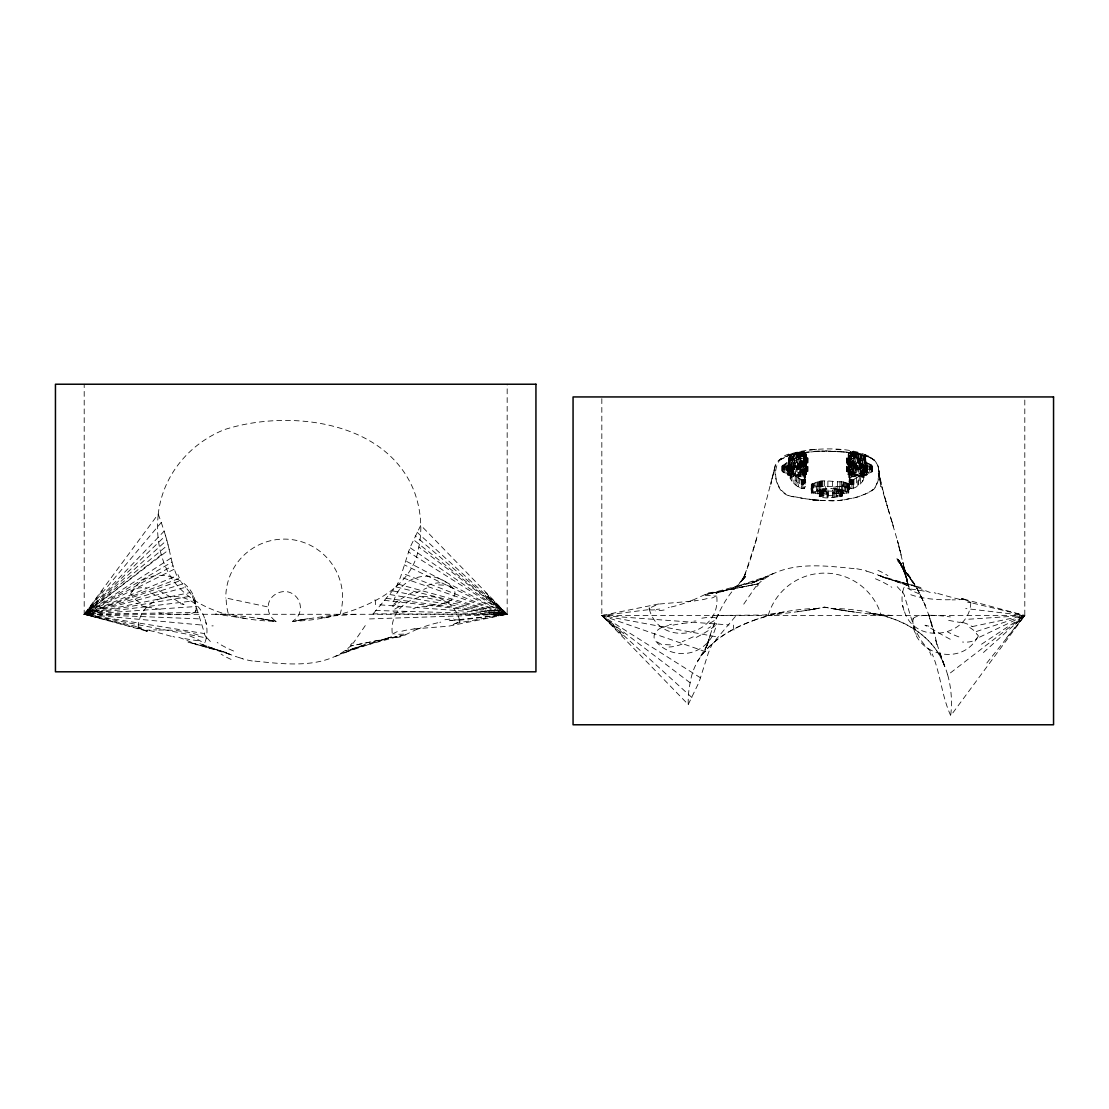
<?xml version="1.0" encoding="UTF-8"?>
<svg xmlns="http://www.w3.org/2000/svg" width="1109" height="1109" viewBox="0 0 1109 1109"><rect width="100%" height="100%" fill="white"/><g stroke="black" fill="none" stroke-linecap="round" stroke-linejoin="round"><path stroke-width="0.75" stroke-dasharray="5 3.75" d="M805.231 481.861C808.336 474.153 792.769 475.567 790.176 478.27C793.489 485.7 808.946 496.153 805.231 479.407M849.244 481.861C846.985 495.557 862.677 484.328 864.396 477.951C860.764 476.038 846.389 474.042 849.244 481.861L849.244 479.435M849.244 473.543L849.189 467.776M196.002 610.99C198.497 575.807 148.758 561.695 131.943 591.776M912.998 618.794C910.503 653.963 960.242 668.075 977.057 638.008M788.444 465.808L792.325 461.233L800.934 458.738L804.191 459.791L806.298 465.558L799.478 467.554L789.289 466.57L788.444 465.808L788.457 458.461M146.568 631.049L84.201 614.289L161.318 554.763A99.547 95.901 0 0 0 164.215 563.469C180.725 607.954 233.292 620.25 276.127 621.387A16.704 16.081 0 0 1 268.253 606.997C267.948 594.535 284.056 587.063 293.649 594.549C300.234 598.999 302.41 608.591 298.349 615.426C296.588 620.402 286.15 623.286 299.499 620.125M805.148 473.127L805.231 472.046M819.149 490.428C816.46 502.543 835.853 496.444 842.299 496.028L842.313 481.75L848.524 483.746L848.856 492.853L825.706 494.184L811.178 492.701L820.785 490.857L848.524 491.578M138.181 627.292C139.582 592.22 193.756 584.415 204.458 617.976M970.819 602.478C969.418 637.564 915.244 645.355 904.542 611.808M141.827 629.247L84.201 614.289L158.24 514.077A109.652 105.632 0 0 1 161.179 498.925A105.41 101.543 0 0 1 169.802 477.646A109.167 105.161 0 0 1 213.982 434.465A107.226 103.289 0 0 1 224.337 429.64C288.271 409.055 385.821 420.242 414.031 490.927A112.189 108.072 0 0 1 420.561 520.883L420.768 525.25A101.501 97.772 0 0 1 418.855 546.959L417.649 552.864A64.017 61.66 0 0 1 411.176 568.765C399.115 589.031 377.504 601.092 356.003 609.118M601.827 398.644L601.827 615.495L688.232 704.52A101.501 97.772 0 0 1 690.145 682.825L691.351 676.92A64.017 61.66 0 0 1 697.824 661.006C716.414 631.118 752.526 618.711 785.227 611.794L763.962 615.01L712.81 615.495M805.134 473.169L804.427 477.438L804.413 455.549L805.453 455.147L805.356 478.977M867.266 474.555L847.941 474.347L857.091 475.525L866.808 474.943L867.266 467.651M846.444 470.798C883.901 464.047 877.108 479.407 846.444 470.798L846.444 458.35M775.191 465.572L770.783 484.342L774.817 467.568C775.718 460.332 783.425 456.423 789.941 455.411A51.042 13.696 0 0 1 801.53 452.874L818.969 451.183L843.297 451.89A56.933 15.29 0 0 1 852.946 453.096L868.402 456.756L852.849 452.999A56.975 15.29 0 0 0 839.638 451.474L825.456 450.906M205.29 641.57C208.09 633.308 207.272 624.298 203.931 616.299M903.71 588.2C900.91 596.476 901.728 605.486 905.069 613.471M805.467 466.653L805.231 473.474M755.118 543.715L756.823 537.671M414.114 628.872L448.188 626.238L507.173 614.289L420.768 525.25L409.956 547.638L400.557 577.068L396.911 585.524L371.626 615.661M754.203 546.876L750.058 560.544M708.901 639.657L708.138 642.166L710.398 634.93L706.447 646.935C713.198 624.312 721.515 601.217 738.622 584.207L733.756 589.683L745.622 576.805L739.343 582.987M688.232 704.52L699.044 682.146L708.443 652.702L712.089 644.26L737.374 614.109M748.935 564.01L743.446 578.122L745.511 573.464M787.224 474.638L806.534 474.347L797.385 475.525L787.667 474.943L787.238 467.596M706.877 645.688L708.304 642.028L704.825 650.262L707.805 643.234M848.537 460.207C852.863 457.767 862.067 458.766 865.588 464.505C865.394 469.717 842.41 470.05 849.841 460.817L849.841 452.125L848.219 454.302L848.135 474.583M744.791 575.141L755.742 541.566L774.817 467.568C774.817 481.167 778.629 496.582 795.527 496.887A58.749 15.776 0 0 0 806.534 498.967L818.733 500.256L806.742 498.953A58.666 15.748 0 0 1 795.943 496.874C772.044 497.095 767.068 455.688 792.658 453.345C817.25 445.638 900.342 442.921 874.53 488.584A87.223 23.414 0 0 1 869.165 492.438L856.439 497.497L839.056 500.422A31.551 8.47 0 0 1 834.01 500.755L818.262 500.478A50.82 13.641 0 0 1 812.758 499.993L815.559 500.131M705.338 649.042L707.015 645.452M743.695 577.401L742.184 580.589L744.555 575.654L741.089 581.282L745.705 576.167L740.133 582.17M716.067 618.822L718.618 613.596L718.216 614.331M707.611 644.274L697.824 661.006C710.051 640.85 731.483 628.734 752.997 620.666M800.656 458.752L800.656 451.751L791.854 454.759L788.596 458.128L788.693 466.224M863.634 471.436L864.147 470.576M365.263 625.615L353.119 643.345M743.737 604.155L755.881 586.439M807.879 471.2C775.648 463.257 772.308 478.838 807.879 471.2L807.948 458.072M863.37 471.796L862.552 473.002L862.539 481.375M819.149 496.305L824.902 495.487L842.299 496.028M102.596 590.515L84.201 614.289L138.736 627.07M789.303 456.95L789.289 466.57M986.83 662.988L1024.799 615.495L1024.799 398.644M1006.459 637.994L1024.799 615.495L962.432 598.735M875.029 487.489C879.742 478.949 881.807 462.744 870.787 457.975M158.24 514.077L161.249 522.464L84.201 614.289L207.272 638.091L211.777 643.095M741.089 581.282L745.886 575.543L742.254 579.855M351.498 645.175C325.478 670.155 285.11 664.125 252.353 660.881M757.502 584.609C783.509 559.629 823.89 565.659 856.647 568.889M93.406 604.322L84.201 614.289L204.597 633.599L194.311 600.759L84.201 614.289L84.201 384.227M161.249 522.464L164.16 531.169L84.201 614.289L201.367 625.005M93.475 604.959L84.201 614.289L199.703 618.877M164.16 531.169L165.532 535.633L84.201 614.289L507.173 614.289L507.173 384.227M768.301 615.495L798.064 611.655M93.558 605.597L84.201 614.289L198.04 612.418M1015.442 624.187L1024.799 615.495L970.694 602.644M165.532 535.633L166.849 540.18L84.201 614.289L196.335 606.484M983.461 652.494L1024.799 615.495L965.703 608.536M862.539 473.03L858.449 476.385L858.477 485.09M779.142 460.679C788.277 453.623 800.74 453.221 811.733 451.64M811.746 493.089C809.501 484.481 814.283 477.549 812.523 491.98M93.683 606.221L84.201 614.289L192.065 595.99L194.283 600.718M166.849 540.18L168.055 544.796L84.201 614.289L190.013 592.636L192.065 595.99M859.239 475.803L859.239 484.508M168.055 544.796L169.178 549.496L84.201 614.289L185.674 587.257L190.013 592.636M853.556 488.196L853.556 479.559L857.784 476.925L857.784 485.645M807.075 471.824L806.964 457.823C797.995 458.738 780.403 459.791 783.231 472.24M842.091 496.305L842.078 490.067M395.816 604.017C389.287 610.823 393.972 600.731 395.469 596.101C400.515 584.984 411.924 576.943 424.179 576.32C435.643 575.321 447.481 580.645 454.233 589.974C456.936 595.089 451.876 600.149 447.537 602.187M713.184 625.767C719.713 618.961 715.028 629.039 713.531 633.669C708.485 644.8 697.076 652.841 684.821 653.464C673.357 654.449 661.519 649.125 654.767 639.81C652.064 634.695 657.124 629.635 661.463 627.597M981.507 644.246L1024.799 615.495L601.827 615.495L623.424 636.386M169.178 549.496L171.063 558.021L84.201 614.289L182.68 583.986L185.674 587.257M806.34 459.875L806.728 471.99M171.063 558.021L172.006 561.986L84.201 614.289L179.991 580.756L182.68 583.986M780.251 459.708L787.515 456.187M172.006 561.986L172.99 565.742L84.201 614.289L178.48 578.662L179.991 580.756M405.007 634.986L416.263 629.607M705.088 594.549L692.737 600.163M792.824 460.956L792.824 454.233L792.325 461.233M790.26 455.549L792.824 454.233M853.944 479.365L853.972 488.002M174.085 569.277L84.201 614.289L176.775 575.779L172.99 565.742M415.764 592.968L426.715 588.075M693.236 636.816L682.285 641.709M979.566 637.162L1024.799 615.495L950.76 715.707C941.68 696.008 940.557 673.828 932.225 653.991M805.883 460.124L798.66 462.55L798.466 476.731M773.528 573.298L750.225 583.93L768.232 575.931L715.957 593.343L763.63 578.981L708.956 593.731L758.237 583.819L703.841 594.826M804.912 455.369L805.079 477.549M335.472 656.473L364.32 644.786L340.768 653.853L393.043 636.441L345.37 650.789L400.044 636.039M659.619 604.003L694.886 600.898M792.658 453.345L787.473 455.328M789.151 466.473L803.401 462.148M792.727 475.511L792.727 466.778L805.536 462.786M815.073 608.98L824.181 607.136L831.639 608.481M804.413 455.549L801.849 456.451M796.442 452.805L794.557 453.47L794.557 460.193M802.999 463.701L803.055 475.137M842.258 481.736C832.374 482.845 807.851 474.541 813.729 493.477M790.856 464.796L798.591 462.578M790.98 464.754L790.869 479.629M814.061 609.146L824.708 607.122L833.469 608.813M976.322 631.534L1024.799 615.495L947.682 675.021A99.547 95.901 0 0 0 944.785 666.315L939.268 651.732L945.02 667.521L935.608 640.087L937.105 645.133C930.839 614.386 918.502 584.762 897.846 560.863L914.093 584.318L896.945 558.742L907.952 575.71L902.074 566.061M791.438 464.602L788.818 465.447L788.735 475.165M803.415 461.067L803.484 472.711M797.385 465.461L797.385 475.525M793.836 467.693L803.318 465.586M798.757 469.176L798.646 457.338L801.641 456.52M788.735 465.475L786.905 466.002L786.794 472.864M799.672 462.259L799.741 473.016M800.92 456.728L800.961 467.43M786.836 466.016L786.17 472.781M787.404 465.863L787.515 474.874M800.157 456.936L800.407 475.387M793.6 466.542L793.656 475.539M784.035 472.42L784.035 466.723L786.17 466.196M792.727 466.778L791.535 467.097L791.549 458.863L793.947 458.488M795.541 475.567L795.5 458.128L798.646 457.338M796.345 457.92L796.47 475.553M791.479 467.111L789.164 467.679L789.164 475.22M795.5 458.128L794.751 458.308L794.751 467.638M784.936 466.501L784.992 472.586M326.004 617.547L337.524 614.913M789.109 467.693L788.319 467.859M818.387 608.356L814.269 608.481A197.083 189.847 0 0 0 752.942 620.555M972.094 626.613L1024.799 615.495L968.67 619.224M439.816 622.329L440.786 622.135M669.184 607.455L668.214 607.649M405.159 634.944L350.763 645.965L401.888 635.679M691.961 697.575L601.827 615.495L660.812 603.546M707.112 594.105L758.237 583.819M792.977 458.669L792.949 476.745M295.174 620.901L297.17 620.541M339.659 614.372L340.103 614.289A58.417 58.417 0 0 0 292.416 539.681A58.417 58.417 0 0 0 225.792 598.056M821.935 489L831.57 488.625M455.064 623.466L507.173 614.289L485.576 592.705M298.792 620.25L302.327 619.64M300.192 620L331.425 615.384M303.034 619.515L310.326 618.295M814.824 609.021L811.913 609.506M813.798 609.188L807.394 610.241M810.527 609.728L802.126 611.059M806.742 610.338L798.757 611.558M846.611 486.518L847.428 486.394L847.428 493.311M792.076 458.793L791.937 481.375M801.46 611.156L797.385 611.752M844.157 499.854L854.568 497.802L864.701 494.351A86.668 23.261 0 0 0 874.973 487.475M833.843 497.359L833.774 492.23L839.624 491.661M449.27 620.735L451.016 620.527M659.73 609.035L656.251 609.423M459.126 620.278L507.173 614.289L485.534 594.077M623.674 633.669L601.827 615.495L649.874 609.506M712.117 593.246L712.962 593.163M396.828 636.538L396.093 636.608M450.226 620.624L507.173 614.289L417.039 532.209M805.702 461.815L804.704 461.898L804.746 477.438M438.596 584.914L447.412 585.302L453.512 588.893M451.141 620.513L452.749 620.361M670.404 644.856L661.588 644.468L655.613 641.03M844.088 493.782C839.873 484.744 850.118 483.524 846.181 493.547M791.466 458.863L790.176 458.974L790.176 478.27M834.994 492.174L834.994 497.303M842.188 500.228L839.014 500.533A31.607 8.484 0 0 1 832.942 500.866L812.758 499.993M333.005 615.911L355.726 614.289M871.064 464.823L859.115 459.625L847.512 457.892L847.401 471.824M814.685 451.224L822.462 451.086M818.969 451.183L800.864 452.735A51.194 13.738 0 0 0 789.261 455.286M845.46 486.643L845.502 493.644M369.463 618.933L507.173 614.289L485.423 595.436M817.361 493.921L817.305 486.31L843.991 486.671M832.79 492.244L833.774 492.23M820.535 496.777L820.535 491.245L832.429 492.244L832.429 497.4M828.229 492.23L828.229 497.428M821.88 450.933L839.915 451.613L858.768 454.149M819.399 486.407L819.315 496.499M844.739 486.671L844.795 493.727M372.887 613.859L507.173 614.289L415.196 535.855M820.771 486.421L821.034 495.709M837.794 486.588L837.697 497.054M862.927 467.249L862.927 458.89L864.77 459.015M831.847 488.639L839.458 489.111M830.946 608.328C874.363 609.229 927.942 621.151 944.771 666.315C933.307 634.792 900.231 616.299 868.111 613.319L891.899 615.495L881.114 615.495L854.374 612.043M375.355 610.477L507.173 614.289L413.394 539.639M848.773 461.912L849.813 461.996L849.73 477.438M818.026 486.366L818.123 493.99M841.024 449.741L834.578 449.256L840.095 449.672M864.244 458.987L864.299 466.889M690.172 682.825L601.827 615.495L729.057 624.935M379.943 604.849L507.173 614.289L418.828 546.959M816.279 500.062L818.733 500.256M827.023 492.146L827.023 497.387M811.94 485.506L817.305 486.31M827.591 492.202L827.619 497.414M823.197 491.647L823.197 497.068M862.4 467.346L862.927 458.89M384.171 600.302L507.173 614.289L409.956 547.638M860.681 467.651L851.213 465.628L851.158 477.092M822.157 491.523L822.157 496.971M232.031 614.83L258.328 618.365M386.168 598.292L507.173 614.289L408.362 551.866M855.191 612.154L850.256 611.461M853.542 611.918L846.999 610.976M948.666 620.361L959.562 622.385M160.334 609.409L149.438 607.399M849.439 611.336L843.727 610.491M862.345 458.821L860.584 458.53M846.195 610.865L840.872 610.047M843.311 610.421L838.071 609.59M257.052 618.157L262.126 618.961M258.757 618.42L264.94 619.432M840.47 609.978L835.895 609.229M837.517 609.506L833.718 608.855M262.542 619.03L267.934 619.945M835.618 609.188L831.75 608.494M389.897 594.549L507.173 614.289L405.492 560.807M245.075 618.351L215.534 614.109L228.482 614.289A58.916 58.916 0 0 1 226.139 598.056L268.184 606.997M265.328 619.501L270.998 620.472M268.309 620.014L273.41 620.901M271.802 620.624L276.127 621.387L274.977 621.179M700.638 677.904L601.827 615.495L717.44 636.982M821.131 491.356L821.27 496.874M853.819 458.752L853.819 451.959L862.15 454.593L862.15 461.233M839.763 495.487C835.659 485.298 845.82 489.166 841.911 495.792M866.184 467.804L865.394 467.638M393.154 590.958L507.173 614.289L404.314 564.869M861.748 475.511L861.693 466.737L864.881 467.513L864.881 475.276M868.305 472.781C864.091 463.382 873.906 465.087 870.44 472.42M856.328 467.61L856.3 457.49L859.738 458.336L859.738 467.638M858.921 458.156L858.921 467.651M396.093 586.938L507.173 614.289L401.888 573.062M854.221 467.499L854.221 456.95L856.3 457.49M855.801 457.365L855.885 473.058M857.368 457.754L857.382 469.19M858.033 457.934L858.006 475.553M854.54 476.773L854.734 462.328L868.278 466.224M856.647 462.869L856.647 473.086M848.967 462.883L861.693 466.737M851.227 462.273L865.325 466.473M854.221 456.95L849.605 455.466L849.605 466.653M867.113 465.905L867.155 474.763M920.914 587.562L882.209 577.165L918.155 587.105L877.316 574.933L909.685 586.273L871.993 572.868M188.086 642.208L226.79 652.619L190.845 642.666L231.684 654.837L199.315 643.511L237.007 656.916M397.701 584.013L507.173 614.289L400.557 577.068M866.406 465.711L866.406 475.054M866.586 571.135L871.646 572.743M242.414 658.649L237.354 657.041M859.932 464.768L859.877 475.553M856.98 465.433L857.091 475.525M854.734 462.328L849.854 460.762M601.827 615.495L708.443 652.702M850.922 455.938L851.074 473.751M936.024 593.343L934.277 592.705M172.976 636.441L174.723 637.079M868.86 456.201L862.594 453.803M811.414 492.978L811.4 484.439M870.343 457.643L875.944 461.136L870.343 457.643A49.988 13.419 0 0 0 853.445 453.359A50.737 13.613 0 0 1 870.967 457.948M798.799 487.059C794.294 471.311 805.231 479.823 800.92 488.196M848.135 459.985L847.747 471.99M865.907 466.085L865.921 458.183L862.677 454.884L862.622 461.524M799.644 478.644L799.7 487.586M795.999 485.09L795.999 476.121L798.757 478.09M798.12 477.674L798.12 486.629M796.692 476.676L796.692 485.645M792.408 473.404L796.04 476.163M870.967 464.754L870.842 472.337M871.119 464.865L871.244 472.24M897.223 586.689L901.728 591.679M806.34 474.583L806.285 454.246L804.677 452.001L804.635 460.817M909.311 576.68L900.3 564.883L914.301 583.791L909.311 576.68L918.1 590.293L925.308 605.445L918.1 590.293L913.151 582.641M930.52 651.122C914.093 636.774 911.099 615.731 904.403 596.171M905.485 571.634L899.524 562.402L902.989 567.572L906.94 578.926L900.938 563.303L908.313 584.013L904.916 573.201L898.706 559.199L905.291 573.866L898.484 559.629L905.776 573.034L897.957 559.449L903.35 568.543L900.48 563.511L902.989 567.572L909.352 589.073L902.906 562.443L907.647 584.291L904.389 568.335M872.658 466.653L872.367 471.81M649.25 609.091C660.299 649.611 723.553 635.637 716.428 594.091M459.75 620.693C448.701 580.173 385.447 594.133 392.572 635.693M913.636 626.516L914.204 628.29M915.604 632.754L916.131 634.431M902.574 605.556L903.128 607.33M205.872 622.44L206.426 624.228M192.869 595.339L193.396 597.016M194.796 601.494L195.364 603.268M887.796 508.269L897.957 542.246L901.298 555.443L897.347 540.61L905.207 571.773M892.288 522.561L883.235 492.895L887.741 507.589L878.273 473.335L882.459 489.194L878.453 469.315L880.879 486.56L877.995 465.281M892.149 522.089L894.298 529.714M848.995 466.667L849.175 467.707M849.342 473.377L849.549 474.361M872.603 466.376L872.589 471.561M872.104 465.655L872.173 471.935M871.924 467.069L871.924 472.046M871.854 465.433L871.854 470.493M871.577 465.198L871.619 472.143M869.997 464.13L869.997 470.077M869.484 466.515L869.484 472.586M868.929 463.52L868.929 469.911M867.585 462.813L867.682 472.864M866.808 467.152L866.808 474.943M866.614 467.859L866.614 474.999M866.268 462.19L866.184 475.096M865.907 466.709L865.907 474.125M865.782 458.904L865.741 475.165M865.588 457.504L865.533 466.404M865.172 456.894L865.311 475.22M864.992 461.635L864.965 473.058M864.715 456.381L864.77 466.737M864.327 469.689L864.313 478.27M864.147 455.882L864.147 462.689M864.216 465.045L864.202 477.452M863.842 469.121L863.98 477.3M863.564 467.208L863.606 479.629M863.454 455.355L863.398 477.05M863.079 468.622L863.079 476.967M862.774 464.574L862.719 476.898M862.386 460.665L862.345 476.828M861.943 476.787C863.398 465.614 859.752 464.047 861.111 476.731M861.651 454.343L861.527 476.745M861.111 454.094L861.028 467.541M860.82 466.515L860.82 475.539M860.681 460.096L860.556 483.427M860.529 453.858L860.529 467.596M860.127 458.433L860.127 467.61M859.919 453.623L859.919 460.193M859.018 459.597L858.934 475.567M858.616 453.165L858.616 459.708M857.895 452.943L857.895 459.473M856.994 452.68L856.994 459.209M856.495 452.541L856.495 459.084M856.356 477.937L856.356 486.629M855.968 452.403L855.968 458.987M856.009 466.404L856.009 476.731M855.483 452.292L855.483 458.904M855.344 463.437L855.302 475.456M855.191 466.224L855.191 476.745M854.97 452.181L854.997 467.554M854.415 452.07L854.415 458.779M853.999 458.377L853.888 476.787M853.791 463.007L853.791 473.903M853.542 451.904L853.556 472.933M853.265 451.862L853.265 458.752M853.237 465.835L853.237 476.828M853.251 479.67L853.251 488.32M852.973 451.82L853.14 475.331M853.029 479.726L853.029 488.39M852.696 451.779L852.835 467.346M852.766 479.767L852.766 488.459M852.613 465.738L852.613 476.884M852.461 479.781L852.461 488.501M852.377 451.737L852.266 475.248M852.086 451.71L852.086 476.939M852.031 488.542L851.587 479.726L851.587 488.57M851.823 451.682L851.823 458.932M851.601 477.009L851.601 451.668L851.116 459.168M851.421 463.728L851.421 475.137M851.227 479.656L851.227 488.57M850.866 479.573L850.866 488.556M850.755 451.668L850.755 459.362M850.755 462.162L850.755 477.175M850.561 451.696L850.437 473.751M850.561 479.462L850.561 488.514M850.284 451.765L850.284 459.791M850.159 479.227L850.298 488.445M850.104 451.89L850.062 477.341M850.132 478.034L850.035 488.307M849.439 457.823L849.328 484.162M849.286 484.647L849.286 492.313M849.023 455.244L849.189 479.559M849.064 484.231L849.037 492.701M848.773 455.12L848.981 478.52M848.87 484.023L848.856 492.853M848.565 453.387L848.662 474.763M848.607 486.033L848.607 492.992M848.44 454.94L848.357 474.68M848.122 483.496L848.246 493.117M848.052 457.865L847.983 474.472M847.678 483.261L847.844 493.228M847.248 457.92L847.248 470.188M847.193 483.053L847.193 491.273M847.124 459.292L847.124 471.658M846.902 457.989L846.874 471.491M846.652 458.072L846.597 471.2M846.652 482.859L846.611 493.463M845.571 482.498L845.571 491.051M844.365 482.152L844.365 490.927M843.699 481.985L843.699 490.871M843.034 481.861L843.034 490.843M841.773 491.148L841.773 496.444M841.579 481.653L841.495 496.527M841.371 486.629L841.19 496.61M841.121 489.513L841.121 495.612M840.677 489.36L840.858 496.68M840.511 496.735L840.511 491.55L840.067 496.79M840.22 489.235L840.22 495.515M839.984 481.528L839.984 490.83M839.347 486.615L839.458 495.487M838.875 489.041L838.875 495.487M838.044 488.986L838.044 495.487M837.517 481.389L837.517 490.871M836.796 488.903L836.796 495.501M836.519 492.036L836.519 497.179M835.909 486.546L835.909 494.17M834.897 488.764L834.897 495.487M834.051 486.477L834.051 494.198M832.457 481.195L832.457 490.913M827.882 481.112L827.882 490.913M826.219 488.584L826.15 497.317M825.706 486.38L825.706 494.184M824.902 488.639L824.805 497.192M824.5 481.112L824.5 490.885M823.571 488.75L823.571 495.529M822.795 481.126L822.809 494.157M822.421 488.917L822.421 495.584M821.935 481.154L821.852 495.626M821.367 481.181L821.436 495.668M820.785 481.223L820.632 495.778M820.203 481.278L820.175 496.721M820.008 489.623L820.008 495.903M819.773 489.762L819.814 496.652M819.62 481.348L819.648 496.61M818.705 481.514L818.705 490.982M817.832 481.722L817.832 491.079M817 481.958L817 491.204M816.612 486.255L816.612 493.852M814.935 482.609L815.004 493.657M813.271 483.205L813.271 491.8M812.883 483.372L812.842 493.325M812.384 485.617L812.384 493.242M811.968 483.926L811.94 493.145M811.303 484.578L811.303 492.923M807.823 458.003L807.754 471.353M807.574 457.906L807.602 471.491M807.227 457.851L807.366 471.658M806.493 461.996L806.493 474.472M806.188 454.704L806.118 474.68M805.91 453.262L805.813 474.763M805.702 455.023L805.633 478.256M805.203 461.843L805.148 484.162M804.469 478.534L804.441 488.307M804.191 451.599L804.372 460.152M804.344 461.954L804.344 473.765M804.344 477.868L804.177 488.445M804.067 451.557L804.039 473.751M803.72 451.488L803.914 459.514M803.72 462.079L803.72 477.175M803.914 479.31L803.914 488.514M803.623 479.407L803.623 488.556M803.318 477.092L803.36 451.474L802.874 477.009M803.249 479.49L803.249 488.57M802.888 488.57L802.888 479.545L802.445 488.542M802.653 451.488L802.653 458.932M802.389 451.515L802.389 458.863M802.445 461.386L802.389 476.939M802.098 451.543L802.209 475.248M801.876 465.711L801.876 476.884M802.015 479.587L802.015 488.501M801.779 451.585L801.641 467.346M801.71 479.573L801.71 488.459M801.502 451.613L801.502 458.752M801.447 479.518L801.447 488.39M801.211 451.654L801.239 476.828M801.225 479.462L801.225 488.32M800.934 451.71L800.934 458.738M800.92 461.871L800.92 472.933M800.684 462.924L800.587 476.787M800.074 451.862L800.074 458.779M799.936 466.071L799.936 476.773M799.52 451.987L799.478 467.554M799.145 463.354L799.284 476.745M798.993 452.098L798.993 458.904M798.508 452.222L798.508 458.987M797.981 452.347L798.147 467.61M797.828 462.786L797.828 473.086M797.482 452.486L797.482 459.209M797.108 457.726L797.094 469.19M796.581 452.763L796.581 459.473M795.86 452.999L795.86 459.708M795.236 475.609L795.236 484.508M794.543 464.726L794.599 475.553M794.349 458.405L794.349 467.61M793.947 453.72L793.919 483.427M793.365 453.969L793.448 467.541M793.365 476.731L793.365 467.846L807.366 463.174L786.933 470.105C797.44 464.74 790.814 468.636 792.533 476.787M791.854 454.759L791.854 461.524M791.701 464.519L791.757 476.898M791.396 468.733L791.396 476.967M791.022 455.286L791.077 477.05M790.634 469.246L790.634 477.217M790.329 455.841L790.329 462.689M790.329 466.043L790.495 477.3M789.76 456.381L789.705 466.737M789.483 461.566L789.594 475.276M788.943 458.96L789.151 474.097M788.887 457.546L788.887 464.505M788.568 466.723L788.568 474.125M788.263 466.861L788.291 475.096M788.208 462.106L788.069 475.054M787.972 467.014L787.861 474.999M787.667 467.18L787.667 474.943M786.905 462.73L786.905 469.745M785.56 463.423L785.56 469.911M784.479 464.047L784.479 470.077M783.619 464.588L783.633 472.337M782.899 465.115L782.857 472.143M782.621 465.336L782.552 472.046M782.372 465.558L782.302 471.935M782.178 465.78L782.108 471.81M781.928 466.14L781.97 471.685M947.724 675.007A113.368 109.209 0 0 1 950.676 715.693M961.628 598.527A33.88 1.733 16.7 0 1 967.755 600.856M963.097 598.791A34.421 2.717 1.7 0 1 961.461 598.888M768.19 615.453A58.902 58.902 0 0 1 881.239 615.453M701.831 618.198A33.506 4.769 -15.1 0 1 708.429 623.702M693.901 621.123A33.797 4.186 -5.8 0 1 695.967 621.012M682.229 623.466A33.256 4.81 -6.2 0 1 691.808 622.606M673.011 625.129A31.704 8.567 -7.1 0 1 682.16 623.563M669.531 624.741A30.525 11.672 -5.4 0 1 671.5 624.215M663.82 627.167A29.693 12.144 -4.6 0 1 669.933 625.06M661.602 627.652A29.028 13.128 -2.4 0 1 663.127 626.89M681.966 644.163A34.074 17.397 -33.6 0 1 669.046 647.018M715.25 625.49A29.167 4.159 -26 0 1 695.412 637.841M710.689 626.807A29.472 2.149 -26.1 0 1 707.999 628.359M978.346 635.568A34.143 14.708 25 0 1 962.529 642.028M977.556 634.431A32.327 13.35 9.9 0 1 977.667 635.291M969.696 627.528A31.08 12.948 7.7 0 1 976.918 634.417M963.069 622.551A31.066 13.655 1.8 0 1 972.26 626.599M959.964 622.08A31.967 12.241 4.7 0 1 962.723 622.842M913.137 618.808A34.31 7.042 7.4 0 1 950.399 616.909M912.998 619.085A33.825 2.662 13.1 0 1 913.469 618.919M924.961 625.226A31.787 2.343 16 0 1 928.718 626.128M925.28 625.462A30.137 1.636 29.2 0 1 926.597 626.141M950.233 639.255A31.593 1.982 29.5 0 1 927.997 626.613M958.855 636.885A34.434 10.272 30.2 0 1 947.751 632.033M698.323 600.274A34.393 6.21 -4.6 0 1 694.761 600.856M707.126 598.569A34.393 6.377 -4.5 0 1 698.822 600.413M716.04 595.658A34.49 6.002 -5.1 0 1 710.162 598.652M705.296 595.63A34.282 4.478 -9.5 0 1 714.168 595.741M708.429 592.913A34.019 4.394 -20.3 0 1 714.501 592.248M692.598 600.108A34.24 8.803 -18.7 0 1 669.198 607.427M664.097 610.005A34.531 6.1 -16.4 0 1 655.35 610.879M654.712 609.853A34.407 3.147 -12.2 0 1 649.555 608.813M649.874 608.702A34.531 2.842 -14.2 0 1 649.375 607.746M651.302 607.302A34.518 2.149 -17.8 0 1 658.053 604.405M966.979 600.662A33.949 1.844 16.4 0 1 970.569 602.409M970.777 602.464A33.991 1.955 15.5 0 1 967.727 602.353M959.535 599.304A33.589 2.066 16.3 0 1 936.495 593.065M930.229 592.511A33.88 2.551 19.7 0 1 912.014 584.887M910.655 589.087A34.504 4.103 14.1 0 1 927.179 591.776M903.946 587.562A34.49 6.682 16.2 0 1 904.223 587.243M919.236 593.828A33.852 6.474 14.9 0 1 907.647 588.158M950.247 599.692A33.575 8.082 4 0 1 910.142 594.466M964.151 599.331A34.296 4.284 3.5 0 1 952.132 599.886M875.417 578.773A112.411 36.486 4.3 0 1 891.802 587.285M877.926 570.373A93.059 37.484 -1.4 0 1 887.907 575.668M852.53 453.761A50.265 12.351 0.5 0 1 867.335 456.963M902.31 591.582A165.338 68.966 -5 0 1 904.805 596.115M929.689 652.023A460.138 108.238 -48.6 0 1 931.061 655.239M856.758 568.778A65.583 30.137 -5 0 1 866.711 571.052M734.006 630.078A268.628 27.947 -70.4 0 1 733.382 624.422M756.657 586.786A163.48 88.221 15.6 0 1 758.348 584.997M161.276 554.763A113.368 109.209 0 0 1 158.324 514.077M147.372 631.243A33.88 1.733 16.7 0 1 141.245 628.914M145.903 630.993A34.421 2.717 1.7 0 1 147.539 630.882M142.021 629.122A33.949 1.844 16.4 0 1 138.431 627.361M138.223 627.306A33.991 1.955 15.5 0 1 141.273 627.417M149.465 630.48A33.589 2.066 16.3 0 1 172.505 636.705M178.771 637.273A33.88 2.551 19.7 0 1 196.986 644.884M198.345 640.683A34.504 4.103 14.1 0 1 181.821 637.994M205.054 642.222A34.49 6.682 16.2 0 1 204.777 642.527M189.764 635.956A33.852 6.474 14.9 0 1 201.353 641.626M158.753 630.078A33.575 8.082 4 0 1 198.858 635.318M144.849 630.439A34.296 4.284 3.5 0 1 156.868 629.898M233.583 651.011A112.411 36.486 4.3 0 1 217.198 642.485M231.074 659.398A93.059 37.484 -1.4 0 1 221.093 654.102M410.677 629.496A34.393 6.21 -4.6 0 1 414.239 628.914M401.874 631.215A34.393 6.377 -4.5 0 1 410.178 629.371M392.96 634.112A34.49 6.002 -5.1 0 1 398.838 631.118M403.704 634.154A34.282 4.478 -9.5 0 1 394.832 634.029M400.571 636.871A34.019 4.394 -20.3 0 1 394.499 637.523M416.402 629.676A34.24 8.803 -18.7 0 1 439.802 622.343M444.903 619.779A34.531 6.1 -16.4 0 1 453.65 618.905M454.288 619.931A34.407 3.147 -12.2 0 1 459.445 620.971M459.126 621.082A34.531 2.842 -14.2 0 1 459.625 622.024M457.698 622.482A34.518 2.149 -17.8 0 1 450.947 625.379M130.654 594.216A34.143 14.708 25 0 1 146.471 587.756M131.444 595.353A32.327 13.35 9.9 0 1 131.333 594.479M139.304 602.256A31.08 12.948 7.7 0 1 132.082 595.353M145.931 607.233A31.066 13.655 1.8 0 1 136.74 603.185M149.036 607.704A31.967 12.241 4.7 0 1 146.277 606.942M195.863 610.962A34.31 7.042 7.4 0 1 158.601 612.875M196.002 610.699A33.825 2.662 13.1 0 1 195.531 610.865M184.039 604.557A31.787 2.343 16 0 1 180.282 603.656M183.72 604.308A30.137 1.636 29.2 0 1 182.403 603.643M158.767 590.529A31.593 1.982 29.5 0 1 181.003 603.171M150.145 592.885A34.434 10.272 30.2 0 1 161.249 597.751M407.169 611.572A33.506 4.769 -15.1 0 1 400.571 606.068M415.099 608.647A33.797 4.186 -5.8 0 1 413.033 608.758M426.771 606.304A33.256 4.81 -6.2 0 1 417.192 607.178M435.989 604.655A31.704 8.567 -7.1 0 1 426.84 606.221M439.469 605.043A30.525 11.672 -5.4 0 1 437.501 605.569M445.18 602.617A29.693 12.144 -4.6 0 1 439.067 604.724M447.398 602.132A29.028 13.128 -2.4 0 1 445.873 602.88M427.034 585.607A34.074 17.397 -33.6 0 1 439.954 582.752M393.75 604.28A29.167 4.159 -26 0 1 413.588 591.929M398.311 602.977A29.472 2.149 -26.1 0 1 401.001 601.411M324.992 617.824A149.923 2.052 4 0 1 321.18 617.533M211.93 625.878A190.304 3.937 -1.5 0 1 213.178 625.85M356.058 609.243A197.735 190.485 0 0 1 292.457 621.29M206.69 638.202A165.338 68.966 -5 0 1 204.195 633.669M179.311 577.761A460.138 108.238 -48.6 0 1 177.939 574.545M252.242 660.992A65.583 30.137 -5 0 1 242.289 658.732M374.994 599.706A268.628 27.947 -70.4 0 1 375.618 605.348M352.343 642.998A163.48 88.221 15.6 0 1 350.652 644.786M816.571 449.284L808.558 450.046L816.571 449.284M931.241 623.203L928.677 614.469L934.055 633.073L931.241 623.203"/><path stroke-width="1.5" d="M535.938 384.227L55.45 384.227L55.45 671.804L535.938 671.804L535.938 384.227M1053.55 396.939L573.062 396.939L573.062 724.773L1053.55 724.773L1053.55 396.939"/></g></svg>
